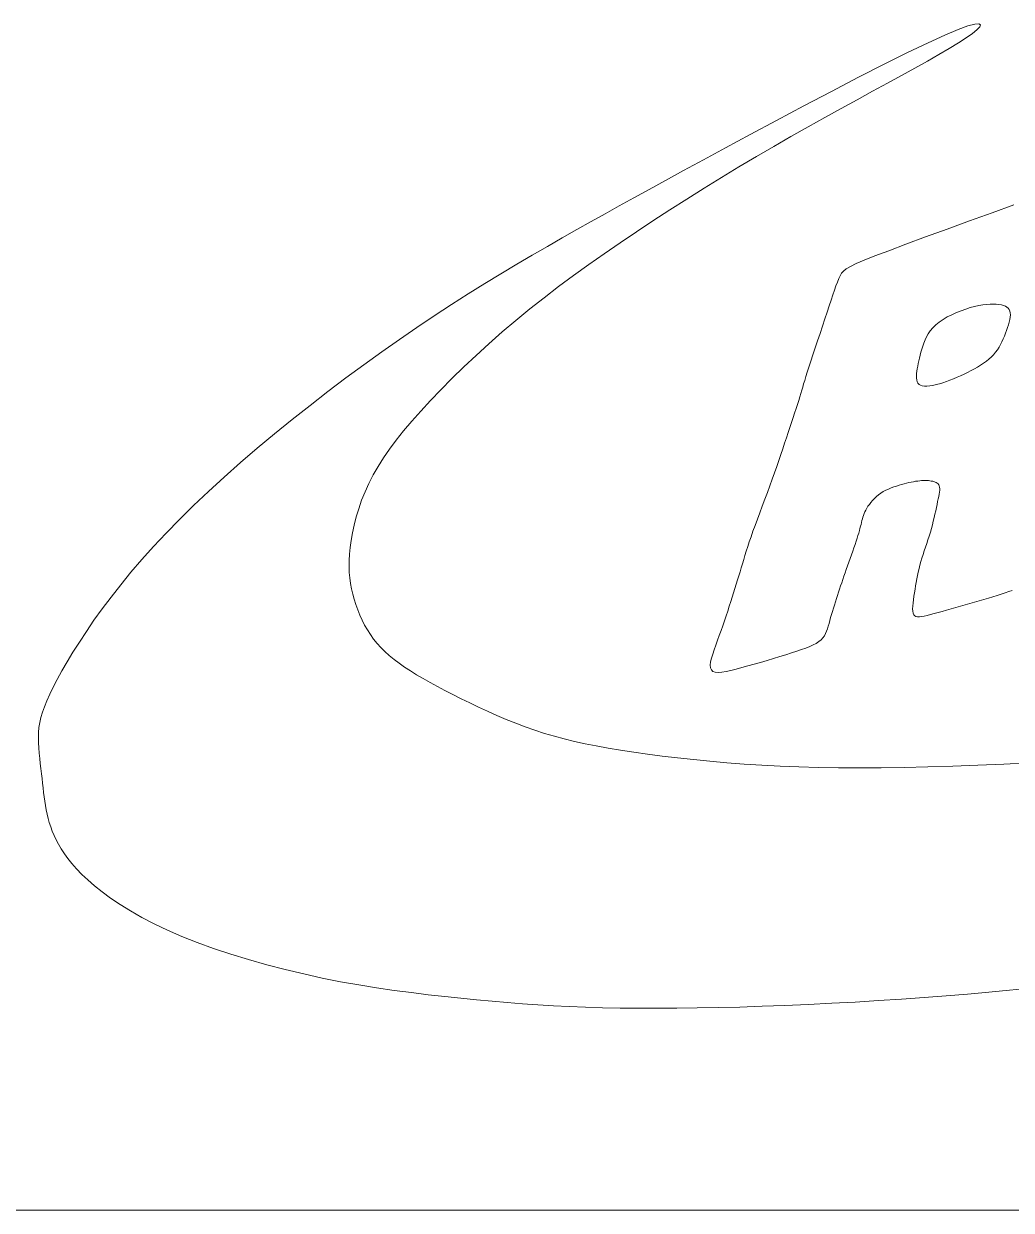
# Model space of a CAD drawing. Header units: millimetres. Extents: x 200 to 5740, y 200 to 4000.
# Drawn here: x 1354.7 to 1453.2, y 204.5 to 322.9 of the extents above; entities that cross this region are included whole.
import ezdxf
from ezdxf.enums import TextEntityAlignment as Align

# ---------------------------------------------------------------- set-up
doc = ezdxf.new("R2010")
doc.units = ezdxf.units.MM
doc.header["$LTSCALE"] = 20
for name, color, linetype, lineweight in [('圖框層', 7, 'Continuous', 20), ('標題 (ISO)', 7, 'Continuous', 50), ('輪廓線層', 7, 'Continuous', 13)]:
    doc.layers.add(name, color=color, linetype=linetype, lineweight=lineweight)
doc.styles.add('文字型式124', font='kaiu.ttf')
doc.styles.add('文字型式61', font='kaiu.ttf')
doc.styles.add('文字型式65', font='kaiu.ttf')
doc.styles.add('文字型式85', font='kaiu.ttf')
doc.styles.add('文字型式88', font='kaiu.ttf')

# ---------------------------------------------------------------- blocks, each defined once
blk = doc.blocks.new('標題欄框 ISO')
at = {"layer": '圖框層', "color": 7}
blk.add_line((85.948, 15.0347), (362.948, 15.0347), dxfattribs=at)
at = {"layer": '輪廓線層', "color": 1}
for p, q in [((148.1926, 20.8598), (148.2763, 20.8978)), ((148.2763, 20.8978), (148.3422, 20.9253)), ((148.3422, 20.9253), (148.3917, 20.9432)), ((148.4137, 20.9059), (148.3828, 20.884)), ((148.3917, 20.9432), (148.4259, 20.9526)), ((148.4365, 20.9244), (148.4137, 20.9059)), ((148.4259, 20.9526), (148.4463, 20.9543)), ((148.4503, 20.9392), (148.4365, 20.9244)), ((148.4463, 20.9543), (148.4539, 20.9496)), ((148.4539, 20.9496), (148.4503, 20.9392)), ((148.0908, 20.8107), (148.1926, 20.8598)), ((148.3443, 20.8591), (148.2988, 20.8313)), ((148.3828, 20.884), (148.3443, 20.8591)), ((147.9739, 20.7523), (148.0908, 20.8107)), ((148.2471, 20.8009), (148.1897, 20.7681)), ((148.2988, 20.8313), (148.2471, 20.8009)), ((147.8461, 20.687), (147.9739, 20.7523)), ((148.1272, 20.7331), (148.0604, 20.6962)), ((148.1897, 20.7681), (148.1272, 20.7331)), ((147.7113, 20.6169), (147.8461, 20.687)), ((148.0604, 20.6962), (147.9897, 20.6575)), ((147.5735, 20.5444), (147.7113, 20.6169)), ((147.9157, 20.6171), (147.8387, 20.5751)), ((147.9897, 20.6575), (147.9157, 20.6171)), ((147.4368, 20.4718), (147.5735, 20.5444)), ((147.8387, 20.5751), (147.7591, 20.5315)), ((147.6773, 20.4864), (147.5938, 20.4398)), ((147.7591, 20.5315), (147.6773, 20.4864)), ((147.3052, 20.4014), (147.4368, 20.4718)), ((147.5938, 20.4398), (147.5088, 20.3918)), ((147.1826, 20.3355), (147.3052, 20.4014)), ((147.5088, 20.3918), (147.4228, 20.3424)), ((147.0721, 20.2758), (147.1826, 20.3355)), ((147.4228, 20.3424), (147.3362, 20.2917)), ((146.9729, 20.222), (147.0721, 20.2758)), ((147.3362, 20.2917), (147.2493, 20.2399)), ((146.8831, 20.1729), (146.9729, 20.222)), ((147.1624, 20.1872), (147.0757, 20.1336)), ((147.2493, 20.2399), (147.1624, 20.1872)), ((146.7246, 20.0856), (146.801, 20.1278)), ((146.801, 20.1278), (146.8831, 20.1729)), ((147.0757, 20.1336), (146.9896, 20.0796)), ((146.6522, 20.0454), (146.7246, 20.0856)), ((146.9896, 20.0796), (146.9043, 20.0251)), ((146.5819, 20.0062), (146.6522, 20.0454)), ((146.9043, 20.0251), (146.8202, 19.9705)), ((146.4406, 19.927), (146.5119, 19.967)), ((146.5119, 19.967), (146.5819, 20.0062)), ((146.8202, 19.9705), (146.7375, 19.9159)), ((146.3679, 19.886), (146.4406, 19.927)), ((146.7375, 19.9159), (146.6565, 19.8615)), ((146.2177, 19.7999), (146.2935, 19.8436)), ((146.2935, 19.8436), (146.3679, 19.886)), ((146.6565, 19.8615), (146.5772, 19.8071)), ((146.1402, 19.7545), (146.2177, 19.7999)), ((146.5772, 19.8071), (146.4996, 19.7526)), ((146.0611, 19.7072), (146.1402, 19.7545)), ((146.4996, 19.7526), (146.4236, 19.6979)), ((145.8982, 19.6067), (145.9805, 19.658)), ((145.9805, 19.658), (146.0611, 19.7072)), ((146.4236, 19.6979), (146.3493, 19.6429)), ((145.8143, 19.553), (145.8982, 19.6067)), ((146.3493, 19.6429), (146.2766, 19.5873)), ((145.729, 19.4971), (145.8143, 19.553)), ((146.2766, 19.5873), (146.2054, 19.5312)), ((145.6425, 19.4391), (145.729, 19.4971)), ((146.2054, 19.5312), (146.1358, 19.4742)), ((145.555, 19.3789), (145.6425, 19.4391)), ((146.0678, 19.4165), (146.0016, 19.3582)), ((146.1358, 19.4742), (146.0678, 19.4165)), ((145.4667, 19.3168), (145.555, 19.3789)), ((146.0016, 19.3582), (145.9376, 19.2999)), ((145.3777, 19.2528), (145.4667, 19.3168)), ((145.9376, 19.2999), (145.8761, 19.2419)), ((145.2883, 19.187), (145.3777, 19.2528)), ((145.8761, 19.2419), (145.8174, 19.1846)), ((145.1988, 19.1194), (145.2883, 19.187)), ((145.8174, 19.1846), (145.7618, 19.1286)), ((145.7618, 19.1286), (145.7096, 19.0741)), ((145.1092, 19.0503), (145.1988, 19.1194)), ((145.7096, 19.0741), (145.6612, 19.0217)), ((145.0203, 18.9799), (145.1092, 19.0503)), ((145.6612, 19.0217), (145.6167, 18.9716)), ((144.9323, 18.9086), (145.0203, 18.9799)), ((145.6167, 18.9716), (145.5762, 18.9236)), ((144.846, 18.8367), (144.9323, 18.9086)), ((145.5762, 18.9236), (145.5393, 18.8774)), ((144.7619, 18.7646), (144.846, 18.8367)), ((145.5059, 18.8326), (145.4757, 18.7889)), ((145.5393, 18.8774), (145.5059, 18.8326)), ((145.4757, 18.7889), (145.4486, 18.7461)), ((144.6804, 18.6927), (144.7619, 18.7646)), ((145.4486, 18.7461), (145.4243, 18.7037)), ((144.6021, 18.6213), (144.6804, 18.6927)), ((145.4027, 18.6614), (145.3835, 18.619)), ((145.4243, 18.7037), (145.4027, 18.6614)), ((144.5275, 18.5508), (144.6021, 18.6213)), ((145.3835, 18.619), (145.3667, 18.5767)), ((144.4572, 18.4814), (144.5275, 18.5508)), ((145.3521, 18.5348), (145.3397, 18.4936)), ((145.3667, 18.5767), (145.3521, 18.5348)), ((144.3909, 18.4133), (144.4572, 18.4814)), ((145.3397, 18.4936), (145.3293, 18.4533)), ((144.3287, 18.3465), (144.3909, 18.4133)), ((145.3208, 18.4143), (145.3142, 18.3769)), ((145.3293, 18.4533), (145.3208, 18.4143)), ((145.3142, 18.3769), (145.3093, 18.3413)), ((144.2703, 18.2812), (144.3287, 18.3465)), ((145.306, 18.3077), (145.3043, 18.276)), ((145.3093, 18.3413), (145.306, 18.3077)), ((144.2156, 18.2174), (144.2703, 18.2812)), ((145.3043, 18.276), (145.304, 18.2458)), ((145.304, 18.2458), (145.3052, 18.217)), ((144.1645, 18.155), (144.2156, 18.2174)), ((145.3052, 18.217), (145.3077, 18.1892)), ((145.3077, 18.1892), (145.3115, 18.1621)), ((144.1168, 18.0943), (144.1645, 18.155)), ((145.3115, 18.1621), (145.3164, 18.1355)), ((145.3164, 18.1355), (145.3225, 18.1091)), ((144.0725, 18.0353), (144.1168, 18.0943)), ((145.3225, 18.1091), (145.3296, 18.0827)), ((145.3296, 18.0827), (145.3377, 18.0563)), ((145.3377, 18.0563), (145.347, 18.0301)), ((144.0313, 17.978), (144.0725, 18.0353)), ((145.347, 18.0301), (145.3573, 18.0042)), ((145.3573, 18.0042), (145.3688, 17.9788)), ((143.9932, 17.9227), (144.0313, 17.978)), ((145.3688, 17.9788), (145.3814, 17.954)), ((145.3814, 17.954), (145.3951, 17.9299)), ((143.9582, 17.8695), (143.9932, 17.9227)), ((145.3951, 17.9299), (145.4101, 17.9067)), ((145.4101, 17.9067), (145.4262, 17.8844)), ((145.4262, 17.8844), (145.4437, 17.863)), ((143.8973, 17.7707), (143.9262, 17.8188)), ((143.9262, 17.8188), (143.9582, 17.8695)), ((145.4437, 17.863), (145.4625, 17.8423)), ((145.4625, 17.8423), (145.4828, 17.8223)), ((145.4828, 17.8223), (145.5047, 17.8026)), ((143.8713, 17.7255), (143.8973, 17.7707)), ((145.5047, 17.8026), (145.5283, 17.7833)), ((145.5283, 17.7833), (145.5536, 17.7642)), ((145.5536, 17.7642), (145.5807, 17.7451)), ((143.8483, 17.6834), (143.8713, 17.7255)), ((145.5807, 17.7451), (145.6098, 17.7259)), ((145.6098, 17.7259), (145.6408, 17.7066)), ((145.6408, 17.7066), (145.6735, 17.6871)), ((143.8107, 17.6093), (143.8281, 17.6446)), ((143.8281, 17.6446), (143.8483, 17.6834)), ((145.6735, 17.6871), (145.7081, 17.6675)), ((145.7081, 17.6675), (145.7444, 17.6476)), ((145.7444, 17.6476), (145.7824, 17.6276)), ((143.7961, 17.577), (143.8107, 17.6093)), ((145.7824, 17.6276), (145.822, 17.6072)), ((145.822, 17.6072), (145.8631, 17.5866)), ((145.8631, 17.5866), (145.9058, 17.5658)), ((143.7741, 17.5194), (143.7839, 17.5472)), ((143.7839, 17.5472), (143.7961, 17.577)), ((145.9058, 17.5658), (145.9498, 17.5448)), ((145.9498, 17.5448), (145.995, 17.524)), ((145.995, 17.524), (146.0411, 17.5035)), ((143.7568, 17.4431), (143.7607, 17.4679)), ((143.7607, 17.4679), (143.7664, 17.4932)), ((143.7664, 17.4932), (143.7741, 17.5194)), ((146.0411, 17.5035), (146.088, 17.4835)), ((146.088, 17.4835), (146.1355, 17.4644)), ((146.1355, 17.4644), (146.1833, 17.4462)), ((143.7537, 17.393), (143.7545, 17.4183)), ((143.7545, 17.4183), (143.7568, 17.4431)), ((146.1833, 17.4462), (146.2313, 17.4293)), ((146.2313, 17.4293), (146.2795, 17.4137)), ((146.2795, 17.4137), (146.3281, 17.3993)), ((143.7541, 17.3672), (143.7537, 17.393)), ((143.7555, 17.3413), (143.7541, 17.3672)), ((146.3281, 17.3993), (146.3777, 17.3861)), ((146.3777, 17.3861), (146.4289, 17.3738)), ((146.4289, 17.3738), (146.482, 17.3622)), ((146.482, 17.3622), (146.5376, 17.3513)), ((146.5376, 17.3513), (146.5961, 17.3408)), ((143.7577, 17.3152), (143.7555, 17.3413)), ((143.7604, 17.2892), (143.7577, 17.3152)), ((143.7635, 17.2634), (143.7604, 17.2892)), ((146.5961, 17.3408), (146.6582, 17.3305)), ((146.6582, 17.3305), (146.7241, 17.3204)), ((146.7241, 17.3204), (146.7937, 17.3105)), ((146.7937, 17.3105), (146.8667, 17.3009)), ((146.8667, 17.3009), (146.943, 17.2917)), ((146.943, 17.2917), (147.0222, 17.283)), ((143.7667, 17.2379), (143.7635, 17.2634)), ((143.7698, 17.2129), (143.7667, 17.2379)), ((147.0222, 17.283), (147.1042, 17.275)), ((147.1042, 17.275), (147.1885, 17.2676)), ((147.1885, 17.2676), (147.2751, 17.2611)), ((147.2751, 17.2611), (147.3637, 17.2554)), ((147.3637, 17.2554), (147.4546, 17.2507)), ((147.4546, 17.2507), (147.5484, 17.247)), ((147.5484, 17.247), (147.6453, 17.2442)), ((147.6453, 17.2442), (147.7458, 17.2425)), ((147.7458, 17.2425), (147.8504, 17.2418)), ((147.8504, 17.2418), (147.9595, 17.2422)), ((147.9595, 17.2422), (148.0734, 17.2437)), ((148.0734, 17.2437), (148.1923, 17.2463)), ((148.1923, 17.2463), (148.3155, 17.2499)), ((148.3155, 17.2499), (148.4417, 17.2546)), ((148.4417, 17.2546), (148.57, 17.2603)), ((148.57, 17.2603), (148.6992, 17.2668)), ((143.7726, 17.1886), (143.7698, 17.2129)), ((143.7752, 17.1649), (143.7726, 17.1886)), ((143.7777, 17.1418), (143.7752, 17.1649)), ((143.7802, 17.1191), (143.7777, 17.1418)), ((143.7829, 17.0969), (143.7802, 17.1191)), ((143.7858, 17.075), (143.7829, 17.0969)), ((143.7891, 17.0535), (143.7858, 17.075)), ((143.7929, 17.0322), (143.7891, 17.0535)), ((143.7973, 17.0111), (143.7929, 17.0322)), ((143.8024, 16.9901), (143.7973, 17.0111)), ((143.8084, 16.9692), (143.8024, 16.9901)), ((143.8153, 16.9481), (143.8084, 16.9692)), ((143.8233, 16.9268), (143.8153, 16.9481)), ((143.8325, 16.9052), (143.8233, 16.9268)), ((143.8429, 16.8832), (143.8325, 16.9052)), ((143.8548, 16.8607), (143.8429, 16.8832)), ((143.8683, 16.8376), (143.8548, 16.8607)), ((143.8836, 16.8138), (143.8683, 16.8376)), ((143.9011, 16.7893), (143.8836, 16.8138)), ((143.9212, 16.764), (143.9011, 16.7893)), ((143.9442, 16.7378), (143.9212, 16.764)), ((143.9704, 16.7107), (143.9442, 16.7378)), ((144.0003, 16.6826), (143.9704, 16.7107)), ((144.034, 16.6534), (144.0003, 16.6826)), ((144.072, 16.6232), (144.034, 16.6534)), ((144.1144, 16.5921), (144.072, 16.6232)), ((144.1614, 16.5604), (144.1144, 16.5921)), ((144.2131, 16.5282), (144.1614, 16.5604)), ((144.2696, 16.496), (144.2131, 16.5282)), ((144.3311, 16.4638), (144.2696, 16.496)), ((144.3977, 16.4319), (144.3311, 16.4638)), ((144.4695, 16.4006), (144.3977, 16.4319)), ((144.5466, 16.3701), (144.4695, 16.4006)), ((144.6283, 16.3406), (144.5466, 16.3701)), ((144.7138, 16.3122), (144.6283, 16.3406)), ((144.8023, 16.2851), (144.7138, 16.3122)), ((144.893, 16.2596), (144.8023, 16.2851)), ((144.985, 16.2356), (144.893, 16.2596)), ((145.0777, 16.2135), (144.985, 16.2356)), ((145.1701, 16.1933), (145.0777, 16.2135)), ((145.2616, 16.1752), (145.1701, 16.1933)), ((145.352, 16.1591), (145.2616, 16.1752)), ((145.441, 16.1447), (145.352, 16.1591)), ((145.5286, 16.1319), (145.441, 16.1447)), ((145.6147, 16.1204), (145.5286, 16.1319)), ((145.699, 16.1101), (145.6147, 16.1204)), ((145.7815, 16.1009), (145.699, 16.1101)), ((148.2831, 16.1043), (148.1736, 16.096)), ((148.3901, 16.1131), (148.2831, 16.1043)), ((148.4954, 16.1224), (148.3901, 16.1131)), ((148.5997, 16.1323), (148.4954, 16.1224)), ((148.7039, 16.1429), (148.5997, 16.1323)), ((145.8619, 16.0924), (145.7815, 16.1009)), ((145.9404, 16.0846), (145.8619, 16.0924)), ((146.0174, 16.0773), (145.9404, 16.0846)), ((146.0935, 16.0708), (146.0174, 16.0773)), ((146.1694, 16.0648), (146.0935, 16.0708)), ((146.2458, 16.0596), (146.1694, 16.0648)), ((146.3233, 16.055), (146.2458, 16.0596)), ((146.4026, 16.0511), (146.3233, 16.055)), ((146.4843, 16.0479), (146.4026, 16.0511)), ((146.5689, 16.0454), (146.4843, 16.0479)), ((146.6567, 16.0436), (146.5689, 16.0454)), ((146.7476, 16.0426), (146.6567, 16.0436)), ((146.8418, 16.0423), (146.7476, 16.0426)), ((146.9394, 16.0428), (146.8418, 16.0423)), ((147.0404, 16.044), (146.9394, 16.0428)), ((147.1449, 16.046), (147.0404, 16.044)), ((147.2529, 16.0488), (147.1449, 16.046)), ((147.3644, 16.0524), (147.2529, 16.0488)), ((147.4787, 16.0568), (147.3644, 16.0524)), ((147.5948, 16.0618), (147.4787, 16.0568)), ((147.712, 16.0675), (147.5948, 16.0618)), ((147.8294, 16.0738), (147.712, 16.0675)), ((147.946, 16.0807), (147.8294, 16.0738)), ((148.061, 16.0881), (147.946, 16.0807)), ((148.1736, 16.096), (148.061, 16.0881))]:
    blk.add_line(p, q, dxfattribs=at)
at = {"layer": '輪廓線層', "color": 116}
for p, q in [((148.4, 19.9708), (148.5125, 20.0114)), ((148.5125, 20.0114), (148.621, 20.0503)), ((148.2878, 19.93), (148.4, 19.9708)), ((148.0818, 19.854), (148.1803, 19.8905)), ((148.1803, 19.8905), (148.2878, 19.93)), ((147.9966, 19.8221), (148.0818, 19.854)), ((147.8342, 19.7578), (147.8744, 19.7749)), ((147.8744, 19.7749), (147.9278, 19.7959)), ((147.9278, 19.7959), (147.9966, 19.8221)), ((147.7613, 19.7094), (147.7707, 19.7207)), ((147.7707, 19.7207), (147.7846, 19.7318)), ((147.7846, 19.7318), (147.805, 19.7438)), ((147.805, 19.7438), (147.8342, 19.7578)), ((147.7332, 19.6467), (147.7404, 19.6658)), ((147.7404, 19.6658), (147.7473, 19.6825)), ((147.7473, 19.6825), (147.7541, 19.697)), ((147.7541, 19.697), (147.7613, 19.7094)), ((147.7091, 19.5752), (147.7177, 19.6015)), ((147.7177, 19.6015), (147.7257, 19.6253)), ((147.7257, 19.6253), (147.7332, 19.6467)), ((147.6894, 19.5151), (147.6997, 19.5464)), ((147.6997, 19.5464), (147.7091, 19.5752)), ((148.3805, 19.5308), (148.4033, 19.5379)), ((148.4033, 19.5379), (148.4251, 19.5436)), ((148.4251, 19.5436), (148.446, 19.5481)), ((148.446, 19.5481), (148.4658, 19.5515)), ((148.4658, 19.5515), (148.4844, 19.5538)), ((148.4844, 19.5538), (148.5019, 19.5551)), ((148.5019, 19.5551), (148.5181, 19.5554)), ((148.5181, 19.5554), (148.533, 19.5549)), ((148.533, 19.5549), (148.5465, 19.5536)), ((148.5465, 19.5536), (148.5586, 19.5516)), ((148.5586, 19.5516), (148.5692, 19.5487)), ((148.5692, 19.5487), (148.5785, 19.5451)), ((148.5785, 19.5451), (148.5862, 19.5405)), ((148.5862, 19.5405), (148.5926, 19.535)), ((148.5926, 19.535), (148.5974, 19.5284)), ((147.6663, 19.4459), (147.6782, 19.4814)), ((147.6782, 19.4814), (147.6894, 19.5151)), ((148.2483, 19.466), (148.2676, 19.4791)), ((148.2676, 19.4791), (148.2886, 19.4913)), ((148.2886, 19.4913), (148.3108, 19.5027)), ((148.3108, 19.5027), (148.3338, 19.5132)), ((148.3338, 19.5132), (148.3572, 19.5226)), ((148.3572, 19.5226), (148.3805, 19.5308)), ((148.5974, 19.5284), (148.6008, 19.5207)), ((148.6004, 19.4787), (148.5974, 19.4659)), ((148.6024, 19.4907), (148.6004, 19.4787)), ((148.6008, 19.5207), (148.6027, 19.5119)), ((148.6032, 19.5018), (148.6024, 19.4907)), ((148.6027, 19.5119), (148.6032, 19.5018)), ((147.654, 19.4095), (147.6663, 19.4459)), ((148.1935, 19.4078), (148.2039, 19.423)), ((148.2039, 19.423), (148.2164, 19.4379)), ((148.2164, 19.4379), (148.2311, 19.4522)), ((148.2311, 19.4522), (148.2483, 19.466)), ((148.5841, 19.4245), (148.5788, 19.4102)), ((148.5891, 19.4386), (148.5841, 19.4245)), ((148.5936, 19.4525), (148.5891, 19.4386)), ((148.5974, 19.4659), (148.5936, 19.4525)), ((147.6296, 19.337), (147.6417, 19.3729)), ((147.6417, 19.3729), (147.654, 19.4095)), ((148.1661, 19.3455), (148.1714, 19.361)), ((148.1714, 19.361), (148.1775, 19.3766)), ((148.1775, 19.3766), (148.1848, 19.3923)), ((148.1848, 19.3923), (148.1935, 19.4078)), ((148.5612, 19.3678), (148.5545, 19.3541)), ((148.5675, 19.3818), (148.5612, 19.3678)), ((148.5733, 19.396), (148.5675, 19.3818)), ((148.5788, 19.4102), (148.5733, 19.396)), ((147.6073, 19.2706), (147.618, 19.3026)), ((147.618, 19.3026), (147.6296, 19.337)), ((148.1497, 19.2862), (148.1533, 19.3005)), ((148.1533, 19.3005), (148.1572, 19.3152)), ((148.1572, 19.3152), (148.1615, 19.3301)), ((148.1615, 19.3301), (148.1661, 19.3455)), ((148.5199, 19.3031), (148.5089, 19.2917)), ((148.53, 19.3151), (148.5199, 19.3031)), ((148.539, 19.3277), (148.53, 19.3151)), ((148.5471, 19.3407), (148.539, 19.3277)), ((148.5545, 19.3541), (148.5471, 19.3407)), ((147.5898, 19.2165), (147.5978, 19.2417)), ((147.5978, 19.2417), (147.6073, 19.2706)), ((148.1388, 19.233), (148.141, 19.2457)), ((148.141, 19.2457), (148.1435, 19.2588)), ((148.1435, 19.2588), (148.1464, 19.2723)), ((148.1464, 19.2723), (148.1497, 19.2862)), ((148.4397, 19.2417), (148.4237, 19.2326)), ((148.4551, 19.2509), (148.4397, 19.2417)), ((148.4698, 19.2605), (148.4551, 19.2509)), ((148.4837, 19.2704), (148.4698, 19.2605)), ((148.4967, 19.2808), (148.4837, 19.2704)), ((148.5089, 19.2917), (148.4967, 19.2808)), ((147.5771, 19.1752), (147.5829, 19.1946)), ((147.5829, 19.1946), (147.5898, 19.2165)), ((148.135, 19.1975), (148.1357, 19.2088)), ((148.135, 19.1869), (148.135, 19.1975)), ((148.1361, 19.1772), (148.135, 19.1869)), ((148.1357, 19.2088), (148.137, 19.2206)), ((148.137, 19.2206), (148.1388, 19.233)), ((148.3198, 19.1829), (148.3019, 19.1759)), ((148.3376, 19.1904), (148.3198, 19.1829)), ((148.3553, 19.1984), (148.3376, 19.1904)), ((148.3729, 19.2066), (148.3553, 19.1984)), ((148.3902, 19.2151), (148.3729, 19.2066)), ((148.4072, 19.2238), (148.3902, 19.2151)), ((148.4237, 19.2326), (148.4072, 19.2238)), ((147.5579, 19.1099), (147.5626, 19.1258)), ((147.5626, 19.1258), (147.5672, 19.1415)), ((147.5672, 19.1415), (147.5719, 19.1578)), ((147.5719, 19.1578), (147.5771, 19.1752)), ((148.1384, 19.1686), (148.1361, 19.1772)), ((148.1421, 19.1612), (148.1384, 19.1686)), ((148.1475, 19.1551), (148.1421, 19.1612)), ((148.1547, 19.1505), (148.1475, 19.1551)), ((148.1638, 19.1476), (148.1547, 19.1505)), ((148.1748, 19.1462), (148.1638, 19.1476)), ((148.1874, 19.1463), (148.1748, 19.1462)), ((148.2014, 19.1476), (148.1874, 19.1463)), ((148.2165, 19.1501), (148.2014, 19.1476)), ((148.2326, 19.1537), (148.2165, 19.1501)), ((148.2493, 19.1581), (148.2326, 19.1537)), ((148.2666, 19.1634), (148.2493, 19.1581)), ((148.2842, 19.1693), (148.2666, 19.1634)), ((148.3019, 19.1759), (148.2842, 19.1693)), ((147.541, 19.0553), (147.5472, 19.0749)), ((147.5472, 19.0749), (147.5529, 19.0931)), ((147.5529, 19.0931), (147.5579, 19.1099)), ((147.5195, 18.9891), (147.5271, 19.0123)), ((147.5271, 19.0123), (147.5343, 19.0344)), ((147.5343, 19.0344), (147.541, 19.0553)), ((147.5033, 18.94), (147.5115, 18.9649)), ((147.5115, 18.9649), (147.5195, 18.9891)), ((147.4772, 18.861), (147.4861, 18.888)), ((147.4861, 18.888), (147.4948, 18.9143)), ((147.4948, 18.9143), (147.5033, 18.94)), ((147.4585, 18.805), (147.468, 18.8334)), ((147.468, 18.8334), (147.4772, 18.861)), ((147.4381, 18.7456), (147.4485, 18.7757)), ((147.4485, 18.7757), (147.4585, 18.805)), ((147.4157, 18.6824), (147.4272, 18.7145)), ((147.4272, 18.7145), (147.4381, 18.7456)), ((147.391, 18.6157), (147.4036, 18.6494)), ((147.4036, 18.6494), (147.4157, 18.6824)), ((148.0347, 18.6481), (148.0214, 18.6436)), ((148.048, 18.6521), (148.0347, 18.6481)), ((148.061, 18.6558), (148.048, 18.6521)), ((148.0736, 18.6592), (148.061, 18.6558)), ((148.0858, 18.6623), (148.0736, 18.6592)), ((148.0976, 18.6651), (148.0858, 18.6623)), ((148.1091, 18.6676), (148.0976, 18.6651)), ((148.1201, 18.6697), (148.1091, 18.6676)), ((148.1307, 18.6716), (148.1201, 18.6697)), ((148.141, 18.673), (148.1307, 18.6716)), ((148.1509, 18.6742), (148.141, 18.673)), ((148.1603, 18.675), (148.1509, 18.6742)), ((148.1694, 18.6755), (148.1603, 18.675)), ((148.1781, 18.6756), (148.1694, 18.6755)), ((148.1864, 18.6754), (148.1781, 18.6756)), ((148.1943, 18.6749), (148.1864, 18.6754)), ((148.2018, 18.6741), (148.1943, 18.6749)), ((148.209, 18.673), (148.2018, 18.6741)), ((148.2158, 18.6716), (148.209, 18.673)), ((148.2222, 18.6698), (148.2158, 18.6716)), ((148.2281, 18.6677), (148.2222, 18.6698)), ((148.2336, 18.6651), (148.2281, 18.6677)), ((148.2384, 18.662), (148.2336, 18.6651)), ((148.2426, 18.6582), (148.2384, 18.662)), ((148.246, 18.6536), (148.2426, 18.6582)), ((148.2485, 18.6483), (148.246, 18.6536)), ((148.2502, 18.642), (148.2485, 18.6483)), ((147.3783, 18.5817), (147.391, 18.6157)), ((147.9351, 18.5956), (147.9251, 18.5862)), ((147.9458, 18.6045), (147.9351, 18.5956)), ((147.9572, 18.6128), (147.9458, 18.6045)), ((147.9692, 18.6203), (147.9572, 18.6128)), ((147.9818, 18.627), (147.9692, 18.6203)), ((147.9947, 18.6331), (147.9818, 18.627)), ((148.008, 18.6386), (147.9947, 18.6331)), ((148.0214, 18.6436), (148.008, 18.6386)), ((148.2435, 18.5834), (148.2461, 18.5957)), ((148.2461, 18.5957), (148.2483, 18.6069)), ((148.2483, 18.6069), (148.2499, 18.6172)), ((148.2499, 18.6172), (148.2508, 18.6265)), ((148.2509, 18.6347), (148.2502, 18.642)), ((148.2508, 18.6265), (148.2509, 18.6347)), ((147.353, 18.5146), (147.3655, 18.5479)), ((147.3655, 18.5479), (147.3783, 18.5817)), ((147.887, 18.5371), (147.8819, 18.5279)), ((147.893, 18.5468), (147.887, 18.5371)), ((147.8998, 18.5566), (147.893, 18.5468)), ((147.9074, 18.5666), (147.8998, 18.5566)), ((147.9159, 18.5765), (147.9074, 18.5666)), ((147.9251, 18.5862), (147.9159, 18.5765)), ((148.2307, 18.5246), (148.2341, 18.5407)), ((148.2341, 18.5407), (148.2375, 18.5559)), ((148.2375, 18.5559), (148.2406, 18.5702)), ((148.2406, 18.5702), (148.2435, 18.5834)), ((147.3295, 18.4513), (147.3409, 18.4823)), ((147.3409, 18.4823), (147.353, 18.5146)), ((147.8631, 18.4753), (147.8607, 18.4662)), ((147.8654, 18.4842), (147.8631, 18.4753)), ((147.8679, 18.4929), (147.8654, 18.4842)), ((147.8707, 18.5015), (147.8679, 18.4929)), ((147.8739, 18.5101), (147.8707, 18.5015)), ((147.8776, 18.5189), (147.8739, 18.5101)), ((147.8819, 18.5279), (147.8776, 18.5189)), ((148.2143, 18.4542), (148.2188, 18.4725)), ((148.2188, 18.4725), (148.2231, 18.4904)), ((148.2231, 18.4904), (148.227, 18.5078)), ((148.227, 18.5078), (148.2307, 18.5246)), ((147.3094, 18.3948), (147.3189, 18.422)), ((147.3189, 18.422), (147.3295, 18.4513)), ((147.8465, 18.4135), (147.8427, 18.4008)), ((147.8499, 18.4254), (147.8465, 18.4135)), ((147.8529, 18.4365), (147.8499, 18.4254)), ((147.8557, 18.4469), (147.8529, 18.4365)), ((147.8583, 18.4568), (147.8557, 18.4469)), ((147.8607, 18.4662), (147.8583, 18.4568)), ((148.1984, 18.3985), (148.2041, 18.4171)), ((148.2041, 18.4171), (148.2094, 18.4357)), ((148.2094, 18.4357), (148.2143, 18.4542)), ((147.293, 18.3456), (147.3008, 18.3694)), ((147.3008, 18.3694), (147.3094, 18.3948)), ((147.8285, 18.3567), (147.8228, 18.34)), ((147.8337, 18.3725), (147.8285, 18.3567)), ((147.8385, 18.3872), (147.8337, 18.3725)), ((147.8427, 18.4008), (147.8385, 18.3872)), ((148.1798, 18.3431), (148.1861, 18.3615)), ((148.1861, 18.3615), (148.1923, 18.3799)), ((148.1923, 18.3799), (148.1984, 18.3985)), ((147.2729, 18.2809), (147.2792, 18.3016)), ((147.2792, 18.3016), (147.2858, 18.3231)), ((147.2858, 18.3231), (147.293, 18.3456)), ((147.8104, 18.3046), (147.804, 18.2864)), ((147.8167, 18.3225), (147.8104, 18.3046)), ((147.8228, 18.34), (147.8167, 18.3225)), ((148.1618, 18.2888), (148.1676, 18.3067)), ((148.1676, 18.3067), (148.1736, 18.3248)), ((148.1736, 18.3248), (148.1798, 18.3431)), ((147.2548, 18.2204), (147.2608, 18.2406)), ((147.2608, 18.2406), (147.2668, 18.2606)), ((147.2668, 18.2606), (147.2729, 18.2809)), ((147.791, 18.2499), (147.7847, 18.2321)), ((147.7975, 18.2681), (147.791, 18.2499)), ((147.804, 18.2864), (147.7975, 18.2681)), ((148.1437, 18.219), (148.1475, 18.2362)), ((148.1475, 18.2362), (148.1518, 18.2536)), ((148.1518, 18.2536), (148.1565, 18.2711)), ((148.1565, 18.2711), (148.1618, 18.2888)), ((147.2359, 18.1587), (147.2423, 18.1796)), ((147.2423, 18.1796), (147.2486, 18.2001)), ((147.2486, 18.2001), (147.2548, 18.2204)), ((147.7672, 18.1818), (147.7618, 18.1657)), ((147.7729, 18.1981), (147.7672, 18.1818)), ((147.7787, 18.2149), (147.7729, 18.1981)), ((147.7847, 18.2321), (147.7787, 18.2149)), ((148.1338, 18.1674), (148.1369, 18.1846)), ((148.1369, 18.1846), (148.1401, 18.2018)), ((148.1401, 18.2018), (148.1437, 18.219)), ((147.2155, 18.0938), (147.2225, 18.1159)), ((147.2225, 18.1159), (147.2293, 18.1375)), ((147.2293, 18.1375), (147.2359, 18.1587)), ((147.7459, 18.1183), (147.7407, 18.1024)), ((147.7511, 18.1341), (147.7459, 18.1183)), ((147.7564, 18.1498), (147.7511, 18.1341)), ((147.7618, 18.1657), (147.7564, 18.1498)), ((148.1221, 18.0977), (148.1249, 18.1151)), ((148.1249, 18.1151), (148.1279, 18.1327)), ((148.1279, 18.1327), (148.1308, 18.1501)), ((148.1308, 18.1501), (148.1338, 18.1674)), ((148.5769, 18.115), (148.5573, 18.1087)), ((148.5954, 18.1212), (148.5769, 18.115)), ((148.6126, 18.1273), (148.5954, 18.1212)), ((147.2007, 18.048), (147.2083, 18.0712)), ((147.2083, 18.0712), (147.2155, 18.0938)), ((147.7303, 18.0703), (147.7251, 18.0541)), ((147.7355, 18.0864), (147.7303, 18.0703)), ((147.7407, 18.1024), (147.7355, 18.0864)), ((148.1163, 18.0493), (148.1176, 18.0645)), ((148.1176, 18.0645), (148.1196, 18.0807)), ((148.1196, 18.0807), (148.1221, 18.0977)), ((148.3783, 18.0552), (148.3547, 18.0484)), ((148.4018, 18.062), (148.3783, 18.0552)), ((148.4252, 18.0688), (148.4018, 18.062)), ((148.4484, 18.0756), (148.4252, 18.0688)), ((148.4713, 18.0824), (148.4484, 18.0756)), ((148.4937, 18.0891), (148.4713, 18.0824)), ((148.5156, 18.0957), (148.4937, 18.0891)), ((148.5368, 18.1022), (148.5156, 18.0957)), ((148.5573, 18.1087), (148.5368, 18.1022)), ((147.1768, 17.9758), (147.185, 18.0001)), ((147.185, 18.0001), (147.193, 18.0242)), ((147.193, 18.0242), (147.2007, 18.048)), ((147.7107, 18.0066), (147.7063, 17.9914)), ((147.7153, 18.0222), (147.7107, 18.0066)), ((147.7201, 18.0381), (147.7153, 18.0222)), ((147.7251, 18.0541), (147.7201, 18.0381)), ((148.1158, 18.0356), (148.1163, 18.0493)), ((148.1164, 18.0236), (148.1158, 18.0356)), ((148.1182, 18.0137), (148.1164, 18.0236)), ((148.1213, 18.0061), (148.1182, 18.0137)), ((148.126, 18.0007), (148.1213, 18.0061)), ((148.1322, 17.9973), (148.126, 18.0007)), ((148.1399, 17.9956), (148.1322, 17.9973)), ((148.1604, 17.9967), (148.1493, 17.9955)), ((148.1733, 17.9991), (148.1604, 17.9967)), ((148.1881, 18.0025), (148.1733, 17.9991)), ((148.2047, 18.0065), (148.1881, 18.0025)), ((148.2229, 18.0113), (148.2047, 18.0065)), ((148.2426, 18.0166), (148.2229, 18.0113)), ((148.2635, 18.0224), (148.2426, 18.0166)), ((148.2854, 18.0285), (148.2635, 18.0224)), ((148.308, 18.035), (148.2854, 18.0285)), ((148.3312, 18.0416), (148.308, 18.035)), ((148.3547, 18.0484), (148.3312, 18.0416)), ((147.1599, 17.9268), (147.1684, 17.9513)), ((147.1684, 17.9513), (147.1768, 17.9758)), ((147.695, 17.9489), (147.6912, 17.9359)), ((147.6986, 17.9625), (147.695, 17.9489)), ((147.7023, 17.9767), (147.6986, 17.9625)), ((147.7063, 17.9914), (147.7023, 17.9767)), ((148.1493, 17.9955), (148.1399, 17.9956)), ((147.1338, 17.8544), (147.1426, 17.8782)), ((147.1426, 17.8782), (147.1513, 17.9024)), ((147.1513, 17.9024), (147.1599, 17.9268)), ((147.659, 17.8805), (147.6479, 17.8715)), ((147.6681, 17.8903), (147.659, 17.8805)), ((147.6756, 17.9007), (147.6681, 17.8903)), ((147.6818, 17.9117), (147.6756, 17.9007)), ((147.6868, 17.9235), (147.6818, 17.9117)), ((147.6912, 17.9359), (147.6868, 17.9235)), ((147.1181, 17.8094), (147.1255, 17.8313)), ((147.1255, 17.8313), (147.1338, 17.8544)), ((147.5382, 17.8236), (147.5121, 17.8152)), ((147.5619, 17.8316), (147.5382, 17.8236)), ((147.5835, 17.8394), (147.5619, 17.8316)), ((147.6027, 17.8472), (147.5835, 17.8394)), ((147.6199, 17.855), (147.6027, 17.8472)), ((147.6349, 17.8631), (147.6199, 17.855)), ((147.6479, 17.8715), (147.6349, 17.8631)), ((147.1061, 17.7543), (147.1079, 17.7705)), ((147.1079, 17.7705), (147.1121, 17.789)), ((147.1121, 17.789), (147.1181, 17.8094)), ((147.3246, 17.7591), (147.2932, 17.7502)), ((147.3569, 17.7683), (147.3246, 17.7591)), ((147.3895, 17.7778), (147.3569, 17.7683)), ((147.4218, 17.7874), (147.3895, 17.7778)), ((147.4534, 17.797), (147.4218, 17.7874)), ((147.4836, 17.8063), (147.4534, 17.797)), ((147.5121, 17.8152), (147.4836, 17.8063)), ((147.1072, 17.7408), (147.1061, 17.7543)), ((147.1115, 17.7303), (147.1072, 17.7408)), ((147.1196, 17.7233), (147.1115, 17.7303)), ((147.1313, 17.7193), (147.1196, 17.7233)), ((147.1463, 17.7181), (147.1313, 17.7193)), ((147.1644, 17.7194), (147.1463, 17.7181)), ((147.1854, 17.7227), (147.1644, 17.7194)), ((147.209, 17.7278), (147.1854, 17.7227)), ((147.235, 17.7343), (147.209, 17.7278)), ((147.2632, 17.7419), (147.235, 17.7343)), ((147.2932, 17.7502), (147.2632, 17.7419))]:
    blk.add_line(p, q, dxfattribs=at)
at = {"layer": '標題 (ISO)'}
for tag, p, height, style in [('描述_001', (104.682, 197.6971), 4, '文字型式65'), ('狀態_001', (264.7973, 30.1299), 3.5, '文字型式85'), ('視圖比例_001', (286.4548, 30.171), 3.5, '文字型式85'), ('主題_001', (152.1951, 28.703), 3.3, '文字型式124'), ('建立日期_001', (285.9921, 24.1161), 2.5, '文字型式88'), ('工程師_001', (305.4161, 17.0298), 3.5, '文字型式85'), ('設計師_001', (345.4161, 17.0298), 3.5, '文字型式85'), ('標題_001', (216.1785, 16.9007), 3.5, '文字型式85'), ('零件號碼_001', (251.5248, 17.1344), 2.9995, '文字型式61')]:
    blk.add_attdef(tag, p, '', height=height, dxfattribs=dict(at, style=style))
at = {"layer": '標題 (ISO)', "style": '文字型式85'}
blk.add_attdef('授權者', text='', height=3.5, dxfattribs=at).set_placement((314.948, 41.0332), align=Align.TOP_LEFT)
at = {"layer": '標題 (ISO)', "style": '文字型式61'}
blk.add_attdef('材料', text='', height=2.9995, dxfattribs=at).set_placement((247.4479, 31.7832), align=Align.MIDDLE_CENTER)

msp = doc.modelspace()

# ---------------------------------------------------------------- block references
at = {"xscale": 20, "yscale": 20, "zscale": 20}
msp.add_blockref('標題欄框 ISO', (-1518.959, -96.219), dxfattribs=at)

doc.saveas('drawing.dxf')
